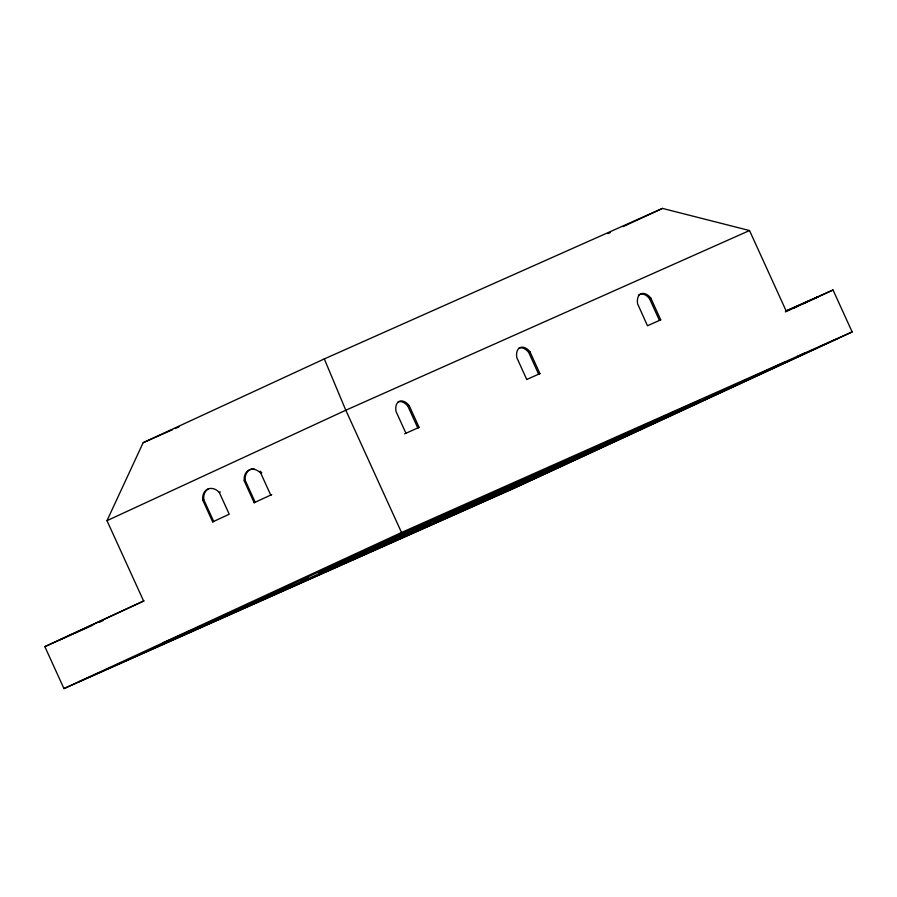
<?xml version="1.0" encoding="UTF-8"?>
<svg xmlns="http://www.w3.org/2000/svg" width="897" height="897" viewBox="0 0 897 897"><rect width="100%" height="100%" fill="white"/><g stroke="black" fill="none" stroke-linecap="round" stroke-linejoin="round"><path stroke-width="1.35" d="M106.99 520.664L143.15 442.692L324.31 358.923L662.479 208.407L749.522 230.54L786.12 310.867L833.033 289.989L852.15 331.935L514.598 488.024L63.967 688.593L44.85 646.647L143.598 600.979L106.99 520.664L345.805 410.232L749.522 230.54M487.845 497.297L489.179 496.646L487.564 497.286M333.292 566.265L332.058 566.803M451.292 513.779L447.289 515.697L448.892 515.046M485.176 498.553L492.464 495.144L484.739 498.541M302.334 580L300.775 580.729L302.48 579.967M306.707 578.038L308.254 577.32L306.561 578.072M328.47 568.44L327.663 568.821L329.244 568.126M332.843 566.478L334.39 565.76L332.697 566.512M354.607 556.88L353.048 557.609L354.752 556.858M358.979 554.929L360.527 554.2L357.668 555.535M457.739 510.842L451.471 513.79L455.026 512.277M481.353 500.324L487.833 497.353M607.897 233.646L610.431 232.469M623.123 226.605L662.479 208.407M407.888 406.184L409.167 405.59L419.09 427.376L417.823 427.97L407.888 406.184A12.513 7.748 65.2 0 0 398.055 401.957M528.703 352.409L529.981 351.826L539.904 373.612L538.637 374.195L528.703 352.409A12.513 7.748 65.2 0 0 518.87 348.182M649.518 298.634L650.785 298.051L660.719 319.837L659.441 320.42L649.518 298.634A12.513 7.748 65.2 0 0 638.384 295.259M212.679 521.886L229.228 514.228L219.294 492.442A12.513 9.822 66 0 0 207.768 489.112A12.513 9.822 66 0 0 202.756 500.1L212.679 521.886L213.688 521.437L203.765 499.651A12.513 9.822 66 0 1 208.777 488.663M254.176 502.701L271.735 494.595L270.726 495.043L260.792 473.257A12.513 9.822 66 0 0 249.265 469.927A12.513 9.822 66 0 0 244.242 480.904L254.176 502.701L255.185 502.242L245.262 480.456A12.513 9.822 66 0 1 254.12 468.772M59.471 639.998L144.092 600.867M785.391 311.898L800.629 304.857M803.174 303.679L818.412 296.638L785.559 311.259M793.688 308.176L798.767 305.832M801.313 304.655L833.033 289.989M63.967 688.593L401.52 532.504L852.15 331.935M412.261 528.927L317.818 572.6L417.385 528.277L511.828 484.604M413.125 528.411L414.907 527.593M301.784 580.247L302.928 579.72M306.101 578.318L307.514 577.657L305.922 578.352M435.987 518.242L437.77 517.412M329.064 568.16L327.013 569.113L328.616 568.406M332.238 566.758L333.392 566.242M354.057 557.127L355.201 556.611M358.374 555.209L359.787 554.537L358.195 555.243M422.655 525.664L490.255 494.415L408.124 530.968L340.535 562.217L423.664 525.137M465.352 506.312L462.852 507.467L467.92 505.213M470.342 504.013L476.576 501.131M481.554 498.822L500.257 490.177M502.757 489.022L523.949 479.222M470.465 504.08L592.558 448.859M595.059 447.704L598.792 445.966M503.654 490.143L507.422 488.405M511.189 486.667L599.039 446.213M541.586 472.82L602.683 444.564L463.009 507.792L541.44 472.495M617.921 438.196L496.265 493.955L525.003 481.162L511.111 486.959M524.857 480.837L598.938 446.583M601.45 445.428L606.473 443.096M612.752 440.203L615.264 439.037L612.774 440.102M661.694 418.989L785.155 361.895M797.097 356.58L805.237 352.813M837.529 338.584L516.268 487.138L78.588 681.944M214.035 620.242L405.074 531.999L592.401 448.758M318.57 574.013L386.102 542.887L398.021 537.606L360.224 555.03L477.204 503.307L700.03 400.23L529.387 476.868L535.049 474.345M453.052 512.927L465.745 507.164M461.507 509.104L444.004 517.188L451.729 513.802M476.632 502.499L483.405 499.416M302.536 579.899L303.646 579.395M305.395 578.643L306.494 578.139M328.672 568.339L329.782 567.835M332.63 566.59L329.558 567.924M354.808 556.779L355.918 556.275M471.34 504.921L477.955 501.928M303.421 579.484L304.419 579.036M304.621 579.002L305.608 578.554M331.744 566.994L329.816 567.879M355.694 556.375L356.692 555.927M356.894 555.882L357.881 555.434M303.679 579.44L305.361 578.599M355.952 556.319L357.634 555.49M464.635 507.601L471.003 504.697M465.465 507.635L471.833 504.731M555.321 465.285L551.341 467.068L560.367 462.953L556.353 464.736M302.76 579.843L303.848 579.35M305.193 578.688L306.281 578.195M328.896 568.294L329.984 567.79M331.329 567.128L332.417 566.635M357.466 555.568L358.553 555.075M633.618 430.437L629.627 432.219L638.653 428.104L634.65 429.887M355.033 556.734L356.12 556.241M470.151 505.157L477.182 501.905M459.286 510.438L465.835 507.433M546.665 472.383L538.794 475.881L556.566 467.797L548.695 471.306M474.423 503.217L482.743 499.394M453.714 512.949L484.997 498.541L481.442 500.066M303.108 579.686L301.975 580.191M355.38 556.566L354.248 557.071M478.269 501.479L487.329 497.342M449.139 515.001L458.199 510.853M260.792 473.257L261.801 472.809A12.513 9.822 66 0 0 260.085 471.183M244.242 480.904L245.262 480.456M219.294 492.442L220.314 491.993M202.756 500.1L203.765 499.651M404.67 433.823L419.09 427.376M526.674 379.521L539.904 373.612M660.719 319.837L647.488 325.746L637.632 303.904A12.513 7.748 65.2 0 1 640.951 293.824A12.513 7.748 65.2 0 1 650.785 298.051M44.85 646.647L74.832 633.159M75.572 632.968L92.75 625.187M99.141 622.339L102.987 620.623M594.935 447.625L597.469 446.493M660.315 418.596L665.978 416.073M407.126 531.495L481.454 498.418M362.343 551.733L363.767 551.106M601.528 445.103L606.529 442.883M605.027 444.262L606.036 443.813M666.953 416.645L630.333 433.475L636.399 430.773M577.533 456.977L578.543 456.517M633.349 432.186L504.619 491.612L516.56 486.297L508.42 490.065L162.716 642.936M503.621 490.289L507.366 488.63M143.15 442.692L172.616 429.663M175.173 428.531L179.019 426.826M370.461 550.096L371.145 549.794M526.752 379.465L516.818 357.679A12.513 7.748 65.2 0 1 520.137 347.599A12.513 7.748 65.2 0 1 529.981 351.826M405.937 433.24L396.014 411.443A12.513 7.748 65.2 0 1 399.333 401.363A12.513 7.748 65.2 0 1 409.167 405.59M401.52 532.504L345.805 410.232L324.31 358.923M398.19 537.303L397.427 537.673L421.298 526.819L398.19 537.303M433.834 520.821L433.083 521.191L456.943 510.337L433.834 520.821M469.49 504.338L468.727 504.708L492.588 493.855L469.49 504.338M505.134 487.856L504.372 488.226L528.232 477.372L505.134 487.856M567.263 459.959L576.02 455.979L567.263 459.959M574.428 459.387L573.867 459.668L591.639 451.583L574.428 459.387M645.548 425.111L654.317 421.13L645.548 425.111M609.5 443.174L608.928 443.454L626.7 435.37L609.5 443.174M679.623 410.748L679.063 411.017L696.834 402.944L679.623 410.748M714.696 394.534L714.135 394.803L731.896 386.73L714.696 394.534M749.757 378.31L749.197 378.59L766.969 370.506L749.757 378.31"/></g></svg>
